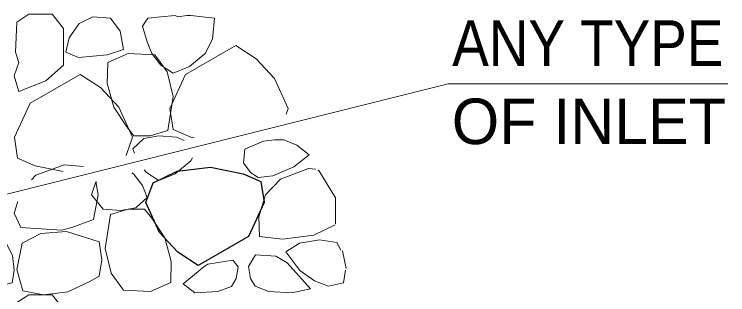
# Model space of a CAD drawing. Extents: x -59 to 313, y 57 to 341.
# Drawn here: x 55.82 to 76.18, y 170.33 to 178.33 of the extents above; entities that cross this region are included whole.
import ezdxf
from ezdxf.enums import TextEntityAlignment as Align

# ---------------------------------------------------------------- set-up
doc = ezdxf.new("R2010")
doc.units = 0
doc.header["$LTSCALE"] = 0.52
doc.layers.add('1', color=7, linetype='Continuous', lineweight=13)

msp = doc.modelspace()

# ---------------------------------------------------------------- linework, layer by layer
at = {"layer": '1'}
msp.add_line((65.2883, 171.0708), (65.1872, 171.5772), dxfattribs=at)
for points in [[(55.9487, 176.1278), (55.8187, 176.5762), (55.9487, 176.9495), (55.8562, 177.2487), (55.8937, 178.107), (56.2295, 178.3312), (56.9012, 178.3312), (57.2178, 177.9195), (57.2178, 176.8745), (56.7145, 176.427)], [(57.667, 178.0712), (57.387, 177.6595), (57.2937, 177.2495), (57.6487, 177.0995), (58.4695, 177.1745), (58.9362, 177.3245), (58.8428, 177.8462), (58.5628, 178.2203), (58.0595, 178.257)], [(59.9995, 178.257), (59.6262, 178.2195), (59.477, 177.9953), (59.607, 177.5478), (59.7387, 177.212), (59.9995, 176.8762), (60.3537, 176.652), (60.8212, 176.8387), (61.2687, 177.212), (61.4737, 177.6228), (61.5303, 178.2195), (60.8578, 178.2945), (60.7462, 178.2945), (60.4845, 178.257), (60.4103, 178.2945)], [(58.4862, 176.9503), (58.4687, 176.3528), (58.6553, 175.6812), (59.0287, 175.1212), (59.2328, 174.8595), (59.7003, 174.8595), (60.2037, 175.0087), (60.3528, 175.9795), (60.1853, 176.6887), (59.8303, 177.1737), (59.0662, 177.2112)], [(62.5603, 173.8178), (62.7778, 173.6762), (63.1945, 173.717), (63.797, 173.977), (64.2295, 174.3187), (63.882, 174.5978), (63.5087, 174.7478), (63.247, 174.7478), (62.9287, 174.7112), (62.3928, 174.4853), (62.3603, 174.0937)], [(60.282, 170.6787), (60.2995, 171.2762), (60.1128, 171.9478), (59.7395, 172.5078), (59.5353, 172.7695), (59.0678, 172.7695), (58.5645, 172.6203), (58.4153, 171.6495), (58.5828, 170.9403), (58.9378, 170.4553), (59.702, 170.4178)], [(56.0653, 170.4353), (56.6528, 170.3278), (57.3453, 170.4112), (57.9553, 170.6962), (58.2445, 170.8578), (58.3153, 171.3203), (58.2437, 171.8403), (57.3062, 172.1345), (56.5795, 172.0753), (56.047, 171.7978), (55.8945, 171.0478)], [(54.9287, 170.727), (55.3362, 170.5737), (55.7612, 170.6687), (55.8187, 171.0245), (55.7653, 171.447), (55.5745, 171.8195), (55.077, 171.897), (54.502, 171.8028), (54.1162, 171.5537), (54.5137, 171.0162)], [(62.557, 170.792), (62.6887, 170.5678), (63.0795, 170.4187), (63.7345, 170.3812), (64.2745, 170.4937), (63.6028, 171.2395), (63.2862, 171.4262), (62.7062, 171.4637), (62.502, 171.1278)], [(62.1478, 170.7903), (62.0162, 170.5662), (61.6253, 170.417), (60.9703, 170.3795), (60.6345, 170.642), (61.232, 171.127), (61.3437, 171.202), (62.0528, 171.3137), (62.2028, 171.1262)], [(55.9487, 168.1245), (55.8187, 168.5728), (55.9487, 168.9462), (55.8562, 169.2453), (55.8937, 170.1037), (56.2295, 170.3278), (56.9012, 170.3278), (57.2178, 169.9162), (57.2178, 168.8712), (56.7145, 168.4237)]]:
    msp.add_lwpolyline(points, close=True, dxfattribs=at)
for points in [[(60.3512, 175.0453), (60.2603, 175.6437), (60.7078, 176.6145), (62.1428, 177.4345), (62.7237, 177.062), (63.2462, 176.502), (63.6362, 175.6428), (63.5774, 175.4813)], [(55.9103, 174.2237), (55.8195, 174.822), (56.267, 175.7928), (57.702, 176.6128), (58.2828, 176.2403), (58.8053, 175.6803), (59.1953, 174.8212), (59.0066, 174.3021)], [(38.5597, 168.9338), (68.1969, 176.347), (76.1784, 176.347)], [(60.9497, 174.8034), (60.857, 174.822), (60.3512, 175.0453)], [(59.9437, 174.8595), (59.5153, 174.7845), (59.197, 174.4862), (59.245, 174.3637)], [(60.6651, 174.73), (60.4478, 174.822), (59.9437, 174.8595)], [(57.2164, 173.8402), (56.4162, 174.0003), (55.9103, 174.2237)], [(59.5292, 173.8921), (59.5895, 173.8145), (59.9437, 173.5903), (60.4112, 173.777), (60.8587, 174.1503), (60.9016, 174.2363)], [(56.3054, 173.6052), (56.4337, 173.7395), (57.237, 174.0378), (57.792, 173.9887)], [(64.9758, 172.3192), (64.367, 172.0228), (63.4712, 171.9103), (62.817, 171.9853), (62.7995, 172.5453), (62.9862, 173.1795), (63.4145, 173.6278), (64.2178, 173.9262), (64.4277, 173.9076)], [(58.862, 172.732), (59.2903, 172.807), (59.6087, 173.1053), (59.477, 173.4412), (59.2162, 173.777), (59.1749, 173.8032)], [(64.9847, 172.3536), (64.9847, 173.0962), (64.5125, 173.8727), (64.4787, 173.8727)], [(58.1464, 173.5451), (58.2078, 173.1795), (58.0762, 172.4703), (57.4612, 172.247), (57.162, 172.172), (56.0053, 172.247)], [(58.1623, 173.5491), (58.1328, 173.5153), (58.0212, 173.1795), (58.3578, 172.7695), (58.862, 172.732)], [(56.0053, 172.247), (55.8187, 172.657), (55.9153, 172.9853)], [(65.1407, 171.5977), (65.027, 171.8195), (64.5295, 171.897), (63.9545, 171.8028), (63.5687, 171.5537), (63.9662, 171.0162), (64.3812, 170.727), (64.7887, 170.5737), (65.2137, 170.6687), (65.2712, 171.0245), (65.2707, 171.0286)]]:
    msp.add_lwpolyline(points, dxfattribs=at)
at = {"layer": '1', "lineweight": 25}
msp.add_lwpolyline([(62.8587, 173.5545), (62.9495, 172.9562), (62.502, 171.9853), (61.067, 171.1653), (60.4862, 171.5378), (59.9637, 172.0978), (59.5737, 172.957), (59.777, 173.5162), (60.4695, 173.8528), (61.4195, 173.9645), (62.3528, 173.7778)], close=True, dxfattribs=at)

# ---------------------------------------------------------------- texts
at = {"layer": '1', "width": 0.9}
msp.add_text('ANY TYPE', height=1.3, dxfattribs=at).set_placement((72.1858, 176.8574), align=Align.CENTER)
at = {"layer": '1'}
msp.add_text('OF INLET', height=1.3, dxfattribs=at).set_placement((72.216, 174.6252), align=Align.CENTER)

doc.saveas('drawing.dxf')
